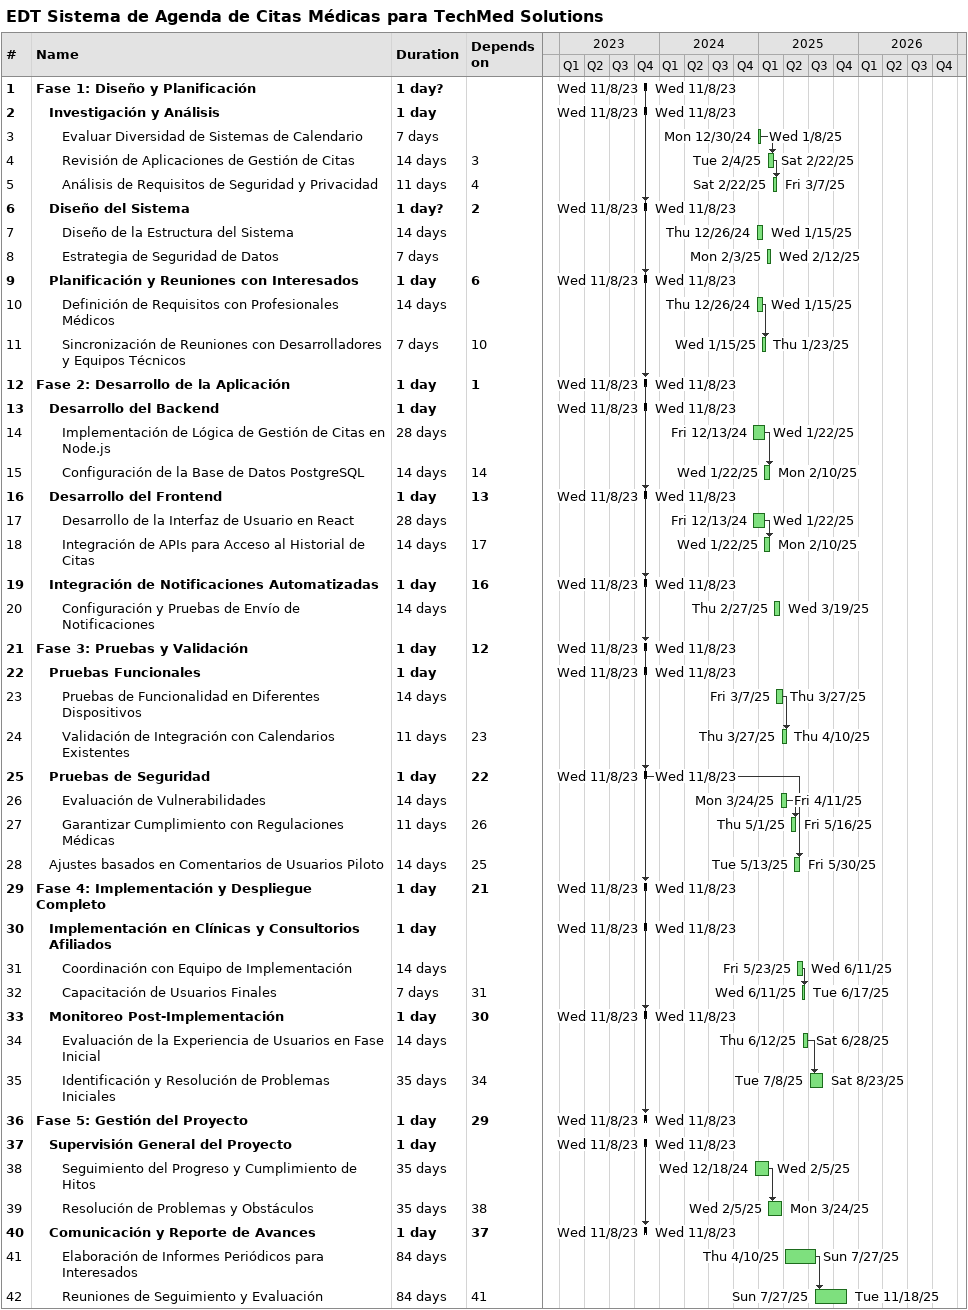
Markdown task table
EDT Sistema de Agenda de Citas Médicas para TechMed Solutions

| ID | Level | Task | Duration | Start | Finish | Predecessors |
|---|---|---|---|---|---|---|
| 1 | 1 | **Fase 1: Diseño y Planificación** | 1d? | 2023-11-08 | 2023-11-08 |  |
| 2 | 2 | **Investigación y Análisis** | 1d | 2023-11-08 | 2023-11-08 |  |
| 3 | 3 | Evaluar Diversidad de Sistemas de Calendario | 7d | 2024-12-30 | 2025-01-08 |  |
| 4 | 3 | Revisión de Aplicaciones de Gestión de Citas | 14d | 2025-02-04 | 2025-02-22 | 3 |
| 5 | 3 | Análisis de Requisitos de Seguridad y Privacidad | 11d | 2025-02-22 | 2025-03-07 | 4 |
| 6 | 2 | **Diseño del Sistema** | 1d? | 2023-11-08 | 2023-11-08 | 2 |
| 7 | 3 | Diseño de la Estructura del Sistema | 14d | 2024-12-26 | 2025-01-15 |  |
| 8 | 3 | Estrategia de Seguridad de Datos | 7d | 2025-02-03 | 2025-02-12 |  |
| 9 | 2 | **Planificación y Reuniones con Interesados** | 1d | 2023-11-08 | 2023-11-08 | 6 |
| 10 | 3 | Definición de Requisitos con Profesionales Médicos | 14d | 2024-12-26 | 2025-01-15 |  |
| 11 | 3 | Sincronización de Reuniones con Desarrolladores y Equipos Técnicos | 7d | 2025-01-15 | 2025-01-23 | 10 |
| 12 | 1 | **Fase 2: Desarrollo de la Aplicación** | 1d | 2023-11-08 | 2023-11-08 | 1 |
| 13 | 2 | **Desarrollo del Backend** | 1d | 2023-11-08 | 2023-11-08 |  |
| 14 | 3 | Implementación de Lógica de Gestión de Citas en Node.js | 28d | 2024-12-13 | 2025-01-22 |  |
| 15 | 3 | Configuración de la Base de Datos PostgreSQL | 14d | 2025-01-22 | 2025-02-10 | 14 |
| 16 | 2 | **Desarrollo del Frontend** | 1d | 2023-11-08 | 2023-11-08 | 13 |
| 17 | 3 | Desarrollo de la Interfaz de Usuario en React | 28d | 2024-12-13 | 2025-01-22 |  |
| 18 | 3 | Integración de APIs para Acceso al Historial de Citas | 14d | 2025-01-22 | 2025-02-10 | 17 |
| 19 | 2 | **Integración de Notificaciones Automatizadas** | 1d | 2023-11-08 | 2023-11-08 | 16 |
| 20 | 3 | Configuración y Pruebas de Envío de Notificaciones | 14d | 2025-02-27 | 2025-03-19 |  |
| 21 | 1 | **Fase 3: Pruebas y Validación** | 1d | 2023-11-08 | 2023-11-08 | 12 |
| 22 | 2 | **Pruebas Funcionales** | 1d | 2023-11-08 | 2023-11-08 |  |
| 23 | 3 | Pruebas de Funcionalidad en Diferentes Dispositivos | 14d | 2025-03-07 | 2025-03-27 |  |
| 24 | 3 | Validación de Integración con Calendarios Existentes | 11d | 2025-03-27 | 2025-04-10 | 23 |
| 25 | 2 | **Pruebas de Seguridad** | 1d | 2023-11-08 | 2023-11-08 | 22 |
| 26 | 3 | Evaluación de Vulnerabilidades | 14d | 2025-03-24 | 2025-04-11 |  |
| 27 | 3 | Garantizar Cumplimiento con Regulaciones Médicas | 11d | 2025-05-01 | 2025-05-16 | 26 |
| 28 | 2 | Ajustes basados en Comentarios de Usuarios Piloto | 14d | 2025-05-13 | 2025-05-30 | 25 |
| 29 | 1 | **Fase 4: Implementación y Despliegue Completo** | 1d | 2023-11-08 | 2023-11-08 | 21 |
| 30 | 2 | **Implementación en Clínicas y Consultorios Afiliados** | 1d | 2023-11-08 | 2023-11-08 |  |
| 31 | 3 | Coordinación con Equipo de Implementación | 14d | 2025-05-23 | 2025-06-11 |  |
| 32 | 3 | Capacitación de Usuarios Finales | 7d | 2025-06-11 | 2025-06-17 | 31 |
| 33 | 2 | **Monitoreo Post-Implementación** | 1d | 2023-11-08 | 2023-11-08 | 30 |
| 34 | 3 | Evaluación de la Experiencia de Usuarios en Fase Inicial | 14d | 2025-06-12 | 2025-06-28 |  |
| 35 | 3 | Identificación y Resolución de Problemas Iniciales | 35d | 2025-07-08 | 2025-08-23 | 34 |
| 36 | 1 | **Fase 5: Gestión del Proyecto** | 1d | 2023-11-08 | 2023-11-08 | 29 |
| 37 | 2 | **Supervisión General del Proyecto** | 1d | 2023-11-08 | 2023-11-08 |  |
| 38 | 3 | Seguimiento del Progreso y Cumplimiento de Hitos | 35d | 2024-12-18 | 2025-02-05 |  |
| 39 | 3 | Resolución de Problemas y Obstáculos | 35d | 2025-02-05 | 2025-03-24 | 38 |
| 40 | 2 | **Comunicación y Reporte de Avances** | 1d | 2023-11-08 | 2023-11-08 | 37 |
| 41 | 3 | Elaboración de Informes Periódicos para Interesados | 84d | 2025-04-10 | 2025-07-27 |  |
| 42 | 3 | Reuniones de Seguimiento y Evaluación | 84d | 2025-07-27 | 2025-11-18 | 41 |
